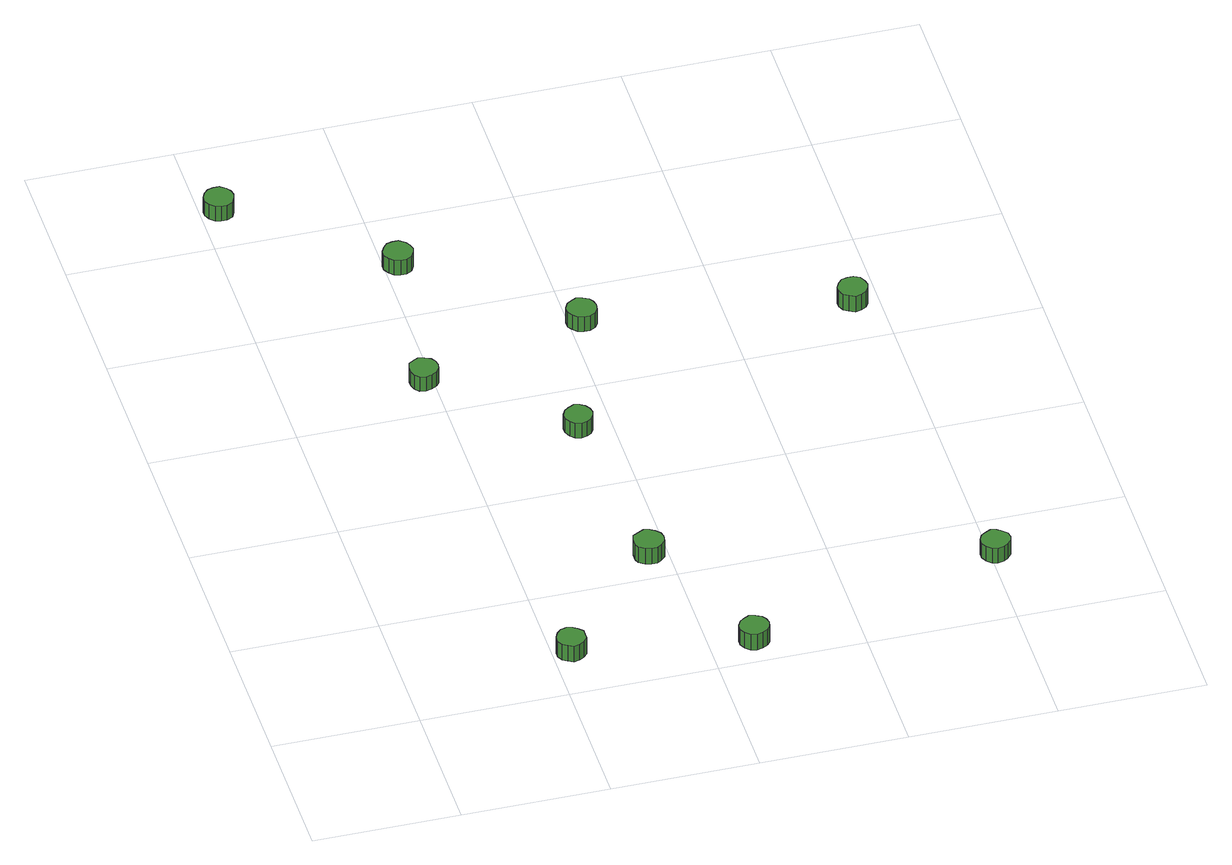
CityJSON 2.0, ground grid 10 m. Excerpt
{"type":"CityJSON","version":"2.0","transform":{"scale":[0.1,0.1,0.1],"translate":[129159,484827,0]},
"CityObjects":{
"tree1":{"type":"SolitaryVegetationObject","attributes":{"function":"something"},"geometry":[{"type":"MultiSurface","lod":"1","boundaries":[[[0,1,2,3,4,5,6,7,8,9,10,11,12,13,14]],[[15,16,17,18,19,20,21,22,23,24,25,26,27,28,29]],[[0,29,28,1]],[[1,28,27,2]],[[2,27,26,3]],[[3,26,25,4]],[[4,25,24,5]],[[5,24,23,6]],[[6,23,22,7]],[[7,22,21,8]],[[8,21,20,9]],[[9,20,19,10]],[[10,19,18,11]],[[11,18,17,12]],[[12,17,16,13]],[[13,16,15,14]],[[14,15,29,0]]]}]},
"tree2":{"type":"SolitaryVegetationObject","attributes":{"function":"something"},"geometry":[{"type":"MultiSurface","lod":"1","boundaries":[[[30,31,32,33,34,35,36,37,38,39,40,41,42,43,44]],[[45,46,47,48,49,50,51,52,53,54,55,56,57,58,59]],[[30,59,58,31]],[[31,58,57,32]],[[32,57,56,33]],[[33,56,55,34]],[[34,55,54,35]],[[35,54,53,36]],[[36,53,52,37]],[[37,52,51,38]],[[38,51,50,39]],[[39,50,49,40]],[[40,49,48,41]],[[41,48,47,42]],[[42,47,46,43]],[[43,46,45,44]],[[44,45,59,30]]]}]},
"tree3":{"type":"SolitaryVegetationObject","attributes":{"function":"something"},"geometry":[{"type":"MultiSurface","lod":"1","boundaries":[[[60,61,62,63,64,65,66,67,68,69,70,71,72,73,74]],[[75,76,77,78,79,80,81,82,83,84,85,86,87,88,89]],[[60,89,88,61]],[[61,88,87,62]],[[62,87,86,63]],[[63,86,85,64]],[[64,85,84,65]],[[65,84,83,66]],[[66,83,82,67]],[[67,82,81,68]],[[68,81,80,69]],[[69,80,79,70]],[[70,79,78,71]],[[71,78,77,72]],[[72,77,76,73]],[[73,76,75,74]],[[74,75,89,60]]]}]},
"tree4":{"type":"SolitaryVegetationObject","attributes":{"function":"something"},"geometry":[{"type":"MultiSurface","lod":"1","boundaries":[[[90,91,92,93,94,95,96,97,98,99,100,101,102,103,104]],[[105,106,107,108,109,110,111,112,113,114,115,116,117,118,119]],[[90,119,118,91]],[[91,118,117,92]],[[92,117,116,93]],[[93,116,115,94]],[[94,115,114,95]],[[95,114,113,96]],[[96,113,112,97]],[[97,112,111,98]],[[98,111,110,99]],[[99,110,109,100]],[[100,109,108,101]],[[101,108,107,102]],[[102,107,106,103]],[[103,106,105,104]],[[104,105,119,90]]]}]},
"tree5":{"type":"SolitaryVegetationObject","attributes":{"function":"something"},"geometry":[{"type":"MultiSurface","lod":"1","boundaries":[[[120,121,122,123,124,125,126,127,128,129,130,131,132,133,134]],[[135,136,137,138,139,140,141,142,143,144,145,146,147,148,149]],[[120,149,148,121]],[[121,148,147,122]],[[122,147,146,123]],[[123,146,145,124]],[[124,145,144,125]],[[125,144,143,126]],[[126,143,142,127]],[[127,142,141,128]],[[128,141,140,129]],[[129,140,139,130]],[[130,139,138,131]],[[131,138,137,132]],[[132,137,136,133]],[[133,136,135,134]],[[134,135,149,120]]]}]},
"tree6":{"type":"SolitaryVegetationObject","attributes":{"function":"something"},"geometry":[{"type":"MultiSurface","lod":"1","boundaries":[[[150,151,152,153,154,155,156,157,158,159,160,161,162,163,164]],[[165,166,167,168,169,170,171,172,173,174,175,176,177,178,179]],[[150,179,178,151]],[[151,178,177,152]],[[152,177,176,153]],[[153,176,175,154]],[[154,175,174,155]],[[155,174,173,156]],[[156,173,172,157]],[[157,172,171,158]],[[158,171,170,159]],[[159,170,169,160]],[[160,169,168,161]],[[161,168,167,162]],[[162,167,166,163]],[[163,166,165,164]],[[164,165,179,150]]]}]},
"tree7":{"type":"SolitaryVegetationObject","attributes":{"function":"something"},"geometry":[{"type":"MultiSurface","lod":"1","boundaries":[[[180,181,182,183,184,185,186,187,188,189,190,191,192,193,194]],[[195,196,197,198,199,200,201,202,203,204,205,206,207,208,209]],[[180,209,208,181]],[[181,208,207,182]],[[182,207,206,183]],[[183,206,205,184]],[[184,205,204,185]],[[185,204,203,186]],[[186,203,202,187]],[[187,202,201,188]],[[188,201,200,189]],[[189,200,199,190]],[[190,199,198,191]],[[191,198,197,192]],[[192,197,196,193]],[[193,196,195,194]],[[194,195,209,180]]]}]},
"tree8":{"type":"SolitaryVegetationObject","attributes":{"function":"something"},"geometry":[{"type":"MultiSurface","lod":"1","boundaries":[[[210,211,212,213,214,215,216,217,218,219,220,221,222,223,224]],[[225,226,227,228,229,230,231,232,233,234,235,236,237,238,239]],[[210,239,238,211]],[[211,238,237,212]],[[212,237,236,213]],[[213,236,235,214]],[[214,235,234,215]],[[215,234,233,216]],[[216,233,232,217]],[[217,232,231,218]],[[218,231,230,219]],[[219,230,229,220]],[[220,229,228,221]],[[221,228,227,222]],[[222,227,226,223]],[[223,226,225,224]],[[224,225,239,210]]]}]},
"tree9":{"type":"SolitaryVegetationObject","attributes":{"function":"something"},"geometry":[{"type":"MultiSurface","lod":"1","boundaries":[[[240,241,242,243,244,245,246,247,248,249,250,251,252,253,254]],[[255,256,257,258,259,260,261,262,263,264,265,266,267,268,269]],[[240,269,268,241]],[[241,268,267,242]],[[242,267,266,243]],[[243,266,265,244]],[[244,265,264,245]],[[245,264,263,246]],[[246,263,262,247]],[[247,262,261,248]],[[248,261,260,249]],[[249,260,259,250]],[[250,259,258,251]],[[251,258,257,252]],[[252,257,256,253]],[[253,256,255,254]],[[254,255,269,240]]]}]},
"tree10":{"type":"SolitaryVegetationObject","attributes":{"function":"something"},"geometry":[{"type":"MultiSurface","lod":"1","boundaries":[[[270,271,272,273,274,275,276,277,278,279,280,281,282,283,284]],[[285,286,287,288,289,290,291,292,293,294,295,296,297,298,299]],[[270,299,298,271]],[[271,298,297,272]],[[272,297,296,273]],[[273,296,295,274]],[[274,295,294,275]],[[275,294,293,276]],[[276,293,292,277]],[[277,292,291,278]],[[278,291,290,279]],[[279,290,289,280]],[[280,289,288,281]],[[281,288,287,282]],[[282,287,286,283]],[[283,286,285,284]],[[284,285,299,270]]]}]}
},
"vertices":[
[118,27,32],[118,31,32],[115,34,32],[112,36,32],[108,37,32],[104,36,32],[101,33,32],[99,29,32],[99,25,32],[101,21,32],[104,19,32],[108,17,32],[112,18,32],[115,20,32],[118,23,32],[118,23,19],[115,20,19],[112,18,19],[108,17,19],[104,19,19],[101,21,19],[99,25,19],[99,29,19],[101,33,19],[104,36,19],[108,37,19],[112,36,19],[115,34,19],[118,31,19],[118,27,19],
[22,534,21],[21,538,21],[19,541,21],[15,544,21],[11,544,21],[7,543,21],[4,540,21],[2,536,21],[2,532,21],[4,528,21],[7,525,21],[11,524,21],[15,524,21],[19,526,21],[21,530,21],[21,530,9],[19,526,9],[15,524,9],[11,524,9],[7,525,9],[4,528,9],[2,532,9],[2,536,9],[4,540,9],[7,543,9],[11,544,9],[15,544,9],[19,541,9],[21,538,9],[22,534,9],
[103,330,22],[102,334,22],[100,337,22],[96,339,22],[92,340,22],[88,338,22],[85,336,22],[84,332,22],[84,328,22],[85,324,22],[88,321,22],[92,320,22],[96,321,22],[100,323,22],[102,326,22],[102,326,10],[100,323,10],[96,321,10],[92,320,10],[88,321,10],[85,324,10],[84,328,10],[84,332,10],[85,336,10],[88,338,10],[92,340,10],[96,339,10],[100,337,10],[102,334,10],[103,330,10],
[195,115,28],[194,119,28],[191,122,28],[188,124,28],[184,125,28],[180,123,28],[176,121,28],[175,117,28],[175,112,28],[176,109,28],[180,106,28],[184,105,28],[188,105,28],[191,107,28],[194,110,28],[194,110,15],[191,107,15],[188,105,15],[184,105,15],[180,106,15],[176,109,15],[175,112,15],[175,117,15],[176,121,15],[180,123,15],[184,125,15],[188,124,15],[191,122,15],[194,119,15],[195,115,15],
[237,11,29],[236,15,29],[234,18,29],[230,20,29],[226,21,29],[222,19,29],[219,17,29],[217,13,29],[217,9,29],[219,5,29],[222,2,29],[226,1,29],[230,2,29],[234,4,29],[236,7,29],[236,7,16],[234,4,16],[230,2,16],[226,1,16],[222,2,16],[219,5,16],[217,9,16],[217,13,16],[219,17,16],[222,19,16],[226,21,16],[230,20,16],[234,18,16],[236,15,16],[237,11,16],
[119,450,21],[118,454,21],[116,457,21],[112,460,21],[108,460,21],[104,459,21],[101,456,21],[99,452,21],[99,448,21],[101,444,21],[104,441,21],[108,440,21],[112,440,21],[116,442,21],[118,446,21],[118,446,9],[116,442,9],[112,440,9],[108,440,9],[104,441,9],[101,444,9],[99,448,9],[99,452,9],[101,456,9],[104,459,9],[108,460,9],[112,460,9],[116,457,9],[118,454,9],[119,450,9],
[186,256,23],[185,260,23],[183,263,23],[180,265,23],[176,266,23],[172,264,23],[169,262,23],[167,258,23],[167,254,23],[169,250,23],[172,247,23],[176,246,23],[180,247,23],[183,249,23],[185,252,23],[185,252,11],[183,249,11],[180,247,11],[176,246,11],[172,247,11],[169,250,11],[167,254,11],[167,258,11],[169,262,11],[172,264,11],[176,266,11],[180,265,11],[183,263,11],[185,260,11],[186,256,11],
[218,363,21],[217,367,21],[215,370,21],[211,372,21],[207,373,21],[203,371,21],[200,369,21],[198,365,21],[198,360,21],[200,357,21],[203,354,21],[207,353,21],[211,353,21],[215,355,21],[217,358,21],[217,358,9],[215,355,9],[211,353,9],[207,353,9],[203,354,9],[200,357,9],[198,360,9],[198,365,9],[200,369,9],[203,371,9],[207,373,9],[211,372,9],[215,370,9],[217,367,9],[218,363,9],
[412,59,25],[411,63,25],[408,66,25],[405,68,25],[401,69,25],[397,67,25],[394,65,25],[392,61,25],[392,57,25],[394,53,25],[397,50,25],[401,49,25],[405,50,25],[408,52,25],[411,55,25],[411,55,13],[408,52,13],[405,50,13],[401,49,13],[397,50,13],[394,53,13],[392,57,13],[392,61,13],[394,65,13],[397,67,13],[401,69,13],[405,68,13],[408,66,13],[411,63,13],[412,59,13],
[393,338,20],[392,342,20],[390,346,20],[386,348,20],[382,348,20],[378,347,20],[375,344,20],[373,340,20],[373,336,20],[375,332,20],[378,330,20],[382,328,20],[386,329,20],[390,331,20],[392,334,20],[392,334,7],[390,331,7],[386,329,7],[382,328,7],[378,330,7],[375,332,7],[373,336,7],[373,340,7],[375,344,7],[378,347,7],[382,348,7],[386,348,7],[390,346,7],[392,342,7],[393,338,7]
]}
